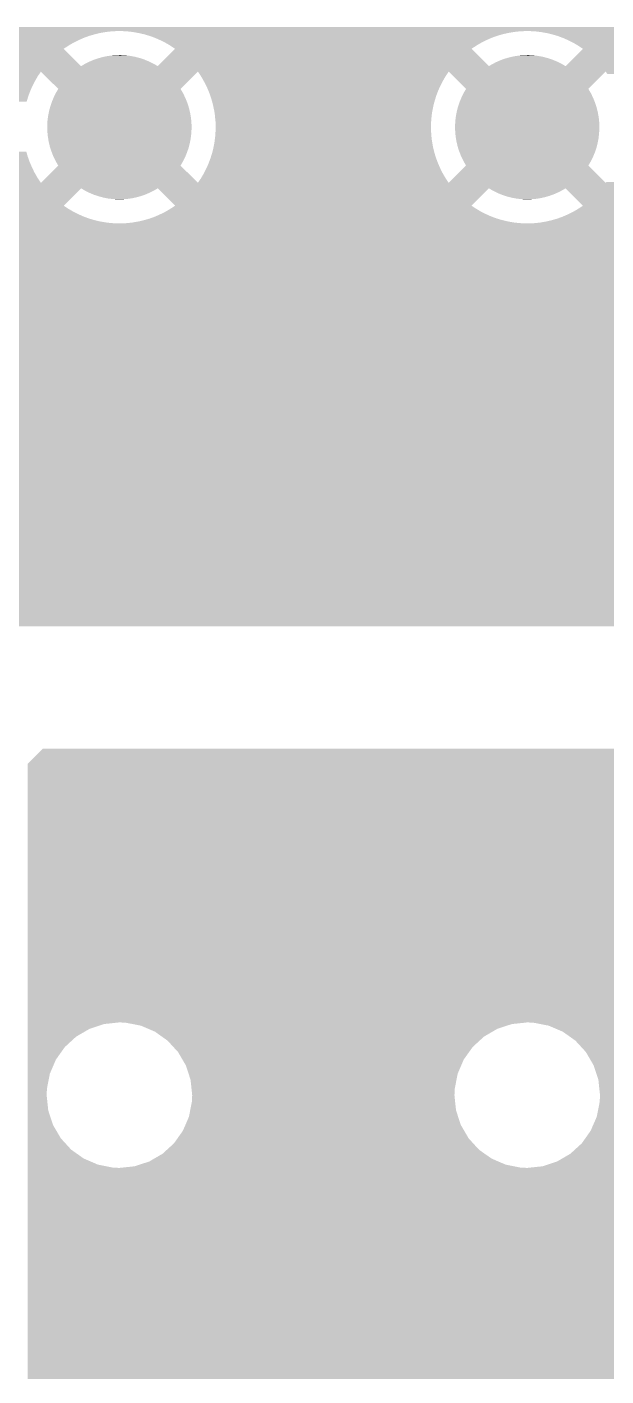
# Model space of a CAD drawing. Extents: x 295 to 953, y 10 to 290.
# Drawn here: x 661.24 to 669.53, y 239.74 to 259.08 of the extents above; entities that cross this region are included whole.
import ezdxf

# ---------------------------------------------------------------- set-up
doc = ezdxf.new("R2010")
doc.units = 0
doc.header["$LTSCALE"] = 5
doc.header["$MEASUREMENT"] = 0
doc.layers.add('PWR', color=7, linetype='CONTINUOUS')

msp = doc.modelspace()

# ---------------------------------------------------------------- linework, layer by layer
at = {"layer": 'PWR'}
for points in [[(650.183, 259.078), (650.184, 259.079), (680.779, 259.078), (680.779, 259.079)], [(650.231, 259.02), (650.183, 259.078), (680.736, 259.02), (680.779, 259.078)], [(650.234, 259.016), (650.231, 259.02), (662.448, 259.016), (662.528, 259.02)], [(650.242, 259.007), (650.234, 259.016), (662.368, 259.007), (662.448, 259.016)], [(650.253, 258.993), (650.242, 259.007), (662.289, 258.993), (662.368, 259.007)], [(650.255, 258.991), (650.253, 258.993), (662.278, 258.991), (662.289, 258.993)], [(650.264, 258.975), (650.255, 258.991), (662.211, 258.975), (662.278, 258.991)], [(650.277, 258.953), (650.264, 258.975), (662.134, 258.953), (662.211, 258.975)], [(650.293, 258.926), (650.277, 258.953), (662.058, 258.926), (662.134, 258.953)], [(662.609, 259.019), (662.528, 259.02), (668.361, 259.019), (668.37, 259.02)], [(662.667, 259.016), (662.609, 259.019), (668.29, 259.016), (668.361, 259.019)], [(662.689, 259.014), (662.667, 259.016), (668.277, 259.014), (668.29, 259.016)], [(662.749, 259.007), (662.689, 259.014), (668.21, 259.007), (668.277, 259.014)], [(662.768, 259.004), (662.749, 259.007), (668.197, 259.004), (668.21, 259.007)], [(662.829, 258.993), (662.768, 259.004), (668.131, 258.993), (668.197, 259.004)], [(662.847, 258.99), (662.829, 258.993), (668.117, 258.99), (668.131, 258.993)], [(662.908, 258.975), (662.847, 258.99), (668.053, 258.975), (668.117, 258.99)], [(662.925, 258.971), (662.908, 258.975), (668.039, 258.971), (668.053, 258.975)], [(662.985, 258.953), (662.925, 258.971), (667.976, 258.953), (668.039, 258.971)], [(663.002, 258.948), (662.985, 258.953), (667.962, 258.948), (667.976, 258.953)], [(663.061, 258.926), (663.002, 258.948), (667.9, 258.926), (667.962, 258.948)], [(668.451, 259.019), (668.37, 259.02), (680.736, 259.019), (680.736, 259.02)], [(668.531, 259.014), (668.451, 259.019), (680.732, 259.014), (680.736, 259.019)], [(668.61, 259.004), (668.531, 259.014), (680.725, 259.004), (680.732, 259.014)], [(668.689, 258.99), (668.61, 259.004), (680.714, 258.99), (680.725, 259.004)], [(668.767, 258.971), (668.689, 258.99), (680.7, 258.971), (680.714, 258.99)], [(668.844, 258.948), (668.767, 258.971), (680.683, 258.948), (680.7, 258.971)], [(668.919, 258.92), (668.844, 258.948), (680.662, 258.92), (680.683, 258.948)], [(650.312, 258.894), (650.293, 258.926), (661.985, 258.894), (662.058, 258.926)], [(650.332, 258.859), (650.312, 258.894), (661.913, 258.859), (661.985, 258.894)], [(650.356, 258.819), (650.332, 258.859), (661.843, 258.819), (661.913, 258.859)], [(650.366, 258.8), (650.356, 258.819), (661.814, 258.8), (661.843, 258.819)], [(650.375, 258.775), (650.366, 258.8), (661.776, 258.775), (661.814, 258.8)], [(650.378, 258.766), (650.375, 258.775), (661.762, 258.766), (661.776, 258.775)], [(650.405, 258.684), (650.378, 258.766), (661.844, 258.684), (661.762, 258.766)], [(663.077, 258.92), (663.061, 258.926), (667.886, 258.92), (667.9, 258.926)], [(663.135, 258.894), (663.077, 258.92), (667.827, 258.894), (667.886, 258.92)], [(663.11, 258.517), (663.358, 258.766), (667.853, 258.517), (667.604, 258.766)], [(663.151, 258.887), (663.135, 258.894), (667.813, 258.887), (667.827, 258.894)], [(663.207, 258.859), (663.151, 258.887), (667.755, 258.859), (667.813, 258.887)], [(663.222, 258.851), (663.207, 258.859), (667.741, 258.851), (667.755, 258.859)], [(663.277, 258.819), (663.222, 258.851), (667.685, 258.819), (667.741, 258.851)], [(663.292, 258.81), (663.277, 258.819), (667.672, 258.81), (667.685, 258.819)], [(663.344, 258.775), (663.292, 258.81), (667.618, 258.775), (667.672, 258.81)], [(663.358, 258.766), (663.344, 258.775), (667.604, 258.766), (667.618, 258.775)], [(668.962, 258.901), (668.919, 258.92), (680.648, 258.901), (680.662, 258.92)], [(668.993, 258.887), (668.962, 258.901), (680.642, 258.887), (680.648, 258.901)], [(669.064, 258.851), (668.993, 258.887), (680.626, 258.851), (680.642, 258.887)], [(669.134, 258.81), (669.064, 258.851), (680.607, 258.81), (680.626, 258.851)], [(669.2, 258.766), (669.134, 258.81), (680.587, 258.766), (680.607, 258.81)], [(669.134, 258.7), (669.2, 258.766), (680.557, 258.7), (680.587, 258.766)], [(655.35, 258.68), (655.258, 258.684), (661.848, 258.68), (661.844, 258.684)], [(655.566, 258.638), (655.35, 258.68), (661.89, 258.638), (661.848, 258.68)], [(655.768, 258.551), (655.566, 258.638), (661.977, 258.551), (661.89, 258.638)], [(655.815, 258.517), (655.768, 258.551), (662.011, 258.517), (661.977, 258.551)], [(662.051, 258.541), (662.072, 258.552), (663.069, 258.541), (663.05, 258.552)], [(662.072, 258.552), (662.112, 258.573), (663.05, 258.552), (663.007, 258.573)], [(662.112, 258.573), (662.134, 258.583), (663.007, 258.573), (662.987, 258.583)], [(662.134, 258.583), (662.176, 258.601), (662.987, 258.583), (662.943, 258.601)], [(662.176, 258.601), (662.199, 258.61), (662.943, 258.601), (662.923, 258.61)], [(662.199, 258.61), (662.241, 258.625), (662.923, 258.61), (662.878, 258.625)], [(662.241, 258.625), (662.265, 258.632), (662.878, 258.625), (662.857, 258.632)], [(662.265, 258.632), (662.308, 258.644), (662.857, 258.632), (662.811, 258.644)], [(662.308, 258.644), (662.333, 258.65), (662.811, 258.644), (662.79, 258.65)], [(662.333, 258.65), (662.376, 258.659), (662.79, 258.65), (662.742, 258.659)], [(662.376, 258.659), (662.402, 258.663), (662.742, 258.659), (662.722, 258.663)], [(662.402, 258.663), (662.445, 258.669), (662.722, 258.663), (662.672, 258.669)], [(662.445, 258.669), (662.474, 258.671), (662.672, 258.669), (662.653, 258.671)], [(662.474, 258.671), (662.514, 258.674), (662.653, 258.671), (662.597, 258.674)], [(662.514, 258.674), (662.584, 258.675), (662.597, 258.674), (662.584, 258.675)], [(667.893, 258.541), (667.914, 258.552), (668.911, 258.541), (668.892, 258.552)], [(667.914, 258.552), (667.954, 258.573), (668.892, 258.552), (668.849, 258.573)], [(667.954, 258.573), (667.976, 258.583), (668.849, 258.573), (668.829, 258.583)], [(667.976, 258.583), (668.018, 258.601), (668.829, 258.583), (668.785, 258.601)], [(668.018, 258.601), (668.041, 258.61), (668.785, 258.601), (668.765, 258.61)], [(668.041, 258.61), (668.083, 258.625), (668.765, 258.61), (668.72, 258.625)], [(668.083, 258.625), (668.107, 258.632), (668.72, 258.625), (668.699, 258.632)], [(668.107, 258.632), (668.15, 258.644), (668.699, 258.632), (668.653, 258.644)], [(668.15, 258.644), (668.175, 258.65), (668.653, 258.644), (668.632, 258.65)], [(668.175, 258.65), (668.218, 258.659), (668.632, 258.65), (668.584, 258.659)], [(668.218, 258.659), (668.244, 258.663), (668.584, 258.659), (668.564, 258.663)], [(668.244, 258.663), (668.287, 258.669), (668.564, 258.663), (668.514, 258.669)], [(668.287, 258.669), (668.316, 258.671), (668.514, 258.669), (668.495, 258.671)], [(668.316, 258.671), (668.356, 258.674), (668.495, 258.671), (668.439, 258.674)], [(668.356, 258.674), (668.426, 258.675), (668.439, 258.674), (668.426, 258.675)], [(668.971, 258.536), (668.984, 258.549), (673.299, 258.536), (673.363, 258.549)], [(668.984, 258.549), (668.992, 258.558), (673.363, 258.549), (673.428, 258.558)], [(668.992, 258.558), (668.996, 258.561), (673.428, 258.558), (673.494, 258.561)], [(668.996, 258.561), (669.134, 258.7), (680.527, 258.561), (680.557, 258.7)], [(655.845, 258.497), (655.815, 258.517), (673.174, 258.497), (673.233, 258.517)], [(655.882, 258.47), (655.845, 258.497), (673.114, 258.47), (673.174, 258.497)], [(655.925, 258.44), (655.882, 258.47), (673.056, 258.44), (673.114, 258.47)], [(655.925, 258.439), (655.925, 258.44), (673.056, 258.439), (673.056, 258.44)], [(655.948, 258.423), (655.925, 258.439), (661.425, 258.423), (661.436, 258.439)], [(655.994, 258.373), (655.948, 258.423), (661.391, 258.373), (661.425, 258.423)], [(656.058, 258.303), (655.994, 258.373), (661.351, 258.303), (661.391, 258.373)], [(661.684, 258.191), (661.436, 258.439), (663.436, 258.191), (663.685, 258.439)], [(662.011, 258.517), (662.051, 258.541), (663.11, 258.517), (663.069, 258.541)], [(663.712, 258.4), (663.685, 258.439), (667.251, 258.4), (667.278, 258.439)], [(663.728, 258.373), (663.712, 258.4), (667.233, 258.373), (667.251, 258.4)], [(663.754, 258.331), (663.728, 258.373), (667.209, 258.331), (667.233, 258.373)], [(667.526, 258.191), (667.278, 258.439), (669.278, 258.191), (669.527, 258.439)], [(667.853, 258.517), (667.893, 258.541), (668.952, 258.517), (668.911, 258.541)], [(668.952, 258.517), (668.953, 258.519), (673.233, 258.517), (673.236, 258.519)], [(668.953, 258.519), (668.971, 258.536), (673.236, 258.519), (673.299, 258.536)], [(669.55, 258.405), (669.527, 258.439), (673.001, 258.405), (673.056, 258.439)], [(656.097, 258.26), (656.058, 258.303), (661.329, 258.26), (661.351, 258.303)], [(656.114, 258.232), (656.097, 258.26), (661.314, 258.232), (661.329, 258.26)], [(656.157, 258.158), (656.114, 258.232), (661.282, 258.158), (661.314, 258.232)], [(661.649, 258.131), (661.673, 258.171), (663.471, 258.131), (663.448, 258.171)], [(661.673, 258.171), (661.684, 258.191), (663.448, 258.171), (663.436, 258.191)], [(663.769, 258.303), (663.754, 258.331), (667.193, 258.303), (667.209, 258.331)], [(663.792, 258.261), (663.769, 258.303), (667.171, 258.261), (667.193, 258.303)], [(663.806, 258.232), (663.792, 258.261), (667.156, 258.232), (667.171, 258.261)], [(663.826, 258.188), (663.806, 258.232), (667.137, 258.188), (667.156, 258.232)], [(663.838, 258.158), (663.826, 258.188), (667.124, 258.158), (667.137, 258.188)], [(667.491, 258.131), (667.515, 258.171), (669.313, 258.131), (669.29, 258.171)], [(667.515, 258.171), (667.526, 258.191), (669.29, 258.171), (669.278, 258.191)], [(656.201, 258.083), (656.157, 258.158), (661.254, 258.083), (661.282, 258.158)], [(656.208, 258.07), (656.201, 258.083), (661.25, 258.07), (661.254, 258.083)], [(656.229, 258.006), (656.208, 258.07), (661.231, 258.006), (661.25, 258.07)], [(661.57, 257.939), (661.585, 257.983), (663.55, 257.939), (663.536, 257.983)], [(661.585, 257.983), (661.592, 258.004), (663.536, 257.983), (663.528, 258.004)], [(661.592, 258.004), (661.61, 258.047), (663.528, 258.004), (663.511, 258.047)], [(661.61, 258.047), (661.619, 258.069), (663.511, 258.047), (663.501, 258.069)], [(661.619, 258.069), (661.639, 258.11), (663.501, 258.069), (663.482, 258.11)], [(661.639, 258.11), (661.649, 258.131), (663.482, 258.11), (663.471, 258.131)], [(663.856, 258.113), (663.838, 258.158), (667.107, 258.113), (667.124, 258.158)], [(663.866, 258.083), (663.856, 258.113), (667.096, 258.083), (667.107, 258.113)], [(663.881, 258.037), (663.866, 258.083), (667.082, 258.037), (667.096, 258.083)], [(663.889, 258.006), (663.881, 258.037), (667.073, 258.006), (667.082, 258.037)], [(663.902, 257.96), (663.889, 258.006), (667.061, 257.96), (667.073, 258.006)], [(667.412, 257.939), (667.427, 257.983), (669.392, 257.939), (669.378, 257.983)], [(667.427, 257.983), (667.434, 258.004), (669.378, 257.983), (669.37, 258.004)], [(667.434, 258.004), (667.452, 258.047), (669.37, 258.004), (669.353, 258.047)], [(667.452, 258.047), (667.461, 258.069), (669.353, 258.047), (669.343, 258.069)], [(667.461, 258.069), (667.481, 258.11), (669.343, 258.069), (669.324, 258.11)], [(667.481, 258.11), (667.491, 258.131), (669.324, 258.11), (669.313, 258.131)], [(661.53, 257.734), (661.536, 257.78), (663.59, 257.734), (663.585, 257.78)], [(661.536, 257.78), (661.539, 257.803), (663.585, 257.78), (663.581, 257.803)], [(661.539, 257.803), (661.548, 257.849), (663.581, 257.803), (663.573, 257.849)], [(661.548, 257.849), (661.552, 257.871), (663.573, 257.849), (663.568, 257.871)], [(661.552, 257.871), (661.564, 257.916), (663.568, 257.871), (663.557, 257.916)], [(661.564, 257.916), (661.57, 257.939), (663.557, 257.916), (663.55, 257.939)], [(663.908, 257.928), (663.902, 257.96), (667.054, 257.928), (667.061, 257.96)], [(663.918, 257.881), (663.908, 257.928), (667.045, 257.881), (667.054, 257.928)], [(663.923, 257.85), (663.918, 257.881), (667.039, 257.85), (667.045, 257.881)], [(663.93, 257.802), (663.923, 257.85), (667.033, 257.802), (667.039, 257.85)], [(663.932, 257.77), (663.93, 257.802), (667.03, 257.77), (667.033, 257.802)], [(667.372, 257.734), (667.378, 257.78), (669.432, 257.734), (669.427, 257.78)], [(667.378, 257.78), (667.381, 257.803), (669.427, 257.78), (669.423, 257.803)], [(667.381, 257.803), (667.39, 257.849), (669.423, 257.803), (669.415, 257.849)], [(667.39, 257.849), (667.394, 257.871), (669.415, 257.849), (669.41, 257.871)], [(667.394, 257.871), (667.406, 257.916), (669.41, 257.871), (669.399, 257.916)], [(667.406, 257.916), (667.412, 257.939), (669.399, 257.916), (669.392, 257.939)], [(661.526, 257.642), (661.527, 257.665), (663.594, 257.642), (663.594, 257.665)], [(661.526, 257.641), (661.526, 257.642), (663.594, 257.641), (663.594, 257.642)], [(661.527, 257.618), (661.526, 257.641), (663.594, 257.618), (663.594, 257.641)], [(661.527, 257.665), (661.529, 257.711), (663.594, 257.665), (663.592, 257.711)], [(661.529, 257.572), (661.527, 257.618), (663.591, 257.572), (663.594, 257.618)], [(661.529, 257.711), (661.53, 257.734), (663.592, 257.711), (663.59, 257.734)], [(663.937, 257.722), (663.932, 257.77), (667.026, 257.722), (667.03, 257.77)], [(663.934, 257.529), (663.938, 257.593), (667.028, 257.529), (667.025, 257.593)], [(663.938, 257.69), (663.937, 257.722), (667.024, 257.69), (667.026, 257.722)], [(663.939, 257.641), (663.938, 257.69), (667.024, 257.641), (667.024, 257.69)], [(663.938, 257.609), (663.939, 257.641), (667.024, 257.609), (667.024, 257.641)], [(663.938, 257.593), (663.938, 257.609), (667.025, 257.593), (667.024, 257.609)], [(667.368, 257.642), (667.369, 257.665), (669.436, 257.642), (669.436, 257.665)], [(667.368, 257.641), (667.368, 257.642), (669.436, 257.641), (669.436, 257.642)], [(667.369, 257.618), (667.368, 257.641), (669.436, 257.618), (669.436, 257.641)], [(667.369, 257.665), (667.371, 257.711), (669.436, 257.665), (669.434, 257.711)], [(667.371, 257.572), (667.369, 257.618), (669.433, 257.572), (669.436, 257.618)], [(667.371, 257.711), (667.372, 257.734), (669.434, 257.711), (669.432, 257.734)], [(661.531, 257.549), (661.529, 257.572), (663.59, 257.549), (663.591, 257.572)], [(661.536, 257.503), (661.531, 257.549), (663.584, 257.503), (663.59, 257.549)], [(661.54, 257.48), (661.536, 257.503), (663.582, 257.48), (663.584, 257.503)], [(661.547, 257.434), (661.54, 257.48), (663.573, 257.434), (663.582, 257.48)], [(661.553, 257.412), (661.547, 257.434), (663.568, 257.412), (663.573, 257.434)], [(661.563, 257.367), (661.553, 257.412), (663.557, 257.367), (663.568, 257.412)], [(663.912, 257.37), (663.923, 257.433), (667.051, 257.37), (667.04, 257.433)], [(663.923, 257.433), (663.925, 257.45), (667.04, 257.433), (667.037, 257.45)], [(663.925, 257.45), (663.933, 257.513), (667.037, 257.45), (667.03, 257.513)], [(663.933, 257.513), (663.934, 257.529), (667.03, 257.513), (667.028, 257.529)], [(667.373, 257.549), (667.371, 257.572), (669.432, 257.549), (669.433, 257.572)], [(667.378, 257.503), (667.373, 257.549), (669.426, 257.503), (669.432, 257.549)], [(667.382, 257.48), (667.378, 257.503), (669.424, 257.48), (669.426, 257.503)], [(667.389, 257.434), (667.382, 257.48), (669.415, 257.434), (669.424, 257.48)], [(667.395, 257.412), (667.389, 257.434), (669.41, 257.412), (669.415, 257.434)], [(667.405, 257.367), (667.395, 257.412), (669.399, 257.367), (669.41, 257.412)], [(656.171, 257.14), (656.203, 257.215), (661.276, 257.14), (661.249, 257.215)], [(656.203, 257.215), (656.236, 257.292), (661.249, 257.215), (661.227, 257.292)], [(661.57, 257.344), (661.563, 257.367), (663.551, 257.344), (663.557, 257.367)], [(661.584, 257.3), (661.57, 257.344), (663.536, 257.3), (663.551, 257.344)], [(661.593, 257.279), (661.584, 257.3), (663.529, 257.279), (663.536, 257.3)], [(661.609, 257.236), (661.593, 257.279), (663.511, 257.236), (663.529, 257.279)], [(661.619, 257.214), (661.609, 257.236), (663.502, 257.214), (663.511, 257.236)], [(661.639, 257.173), (661.619, 257.214), (663.481, 257.173), (663.502, 257.214)], [(663.844, 257.14), (663.866, 257.2), (667.118, 257.14), (667.097, 257.2)], [(663.866, 257.2), (663.871, 257.215), (667.097, 257.2), (667.091, 257.215)], [(663.871, 257.215), (663.89, 257.277), (667.091, 257.215), (667.073, 257.277)], [(663.89, 257.277), (663.894, 257.292), (667.073, 257.277), (667.069, 257.292)], [(663.894, 257.292), (663.909, 257.355), (667.069, 257.292), (667.054, 257.355)], [(663.909, 257.355), (663.912, 257.37), (667.054, 257.355), (667.051, 257.37)], [(667.412, 257.344), (667.405, 257.367), (669.393, 257.344), (669.399, 257.367)], [(667.426, 257.3), (667.412, 257.344), (669.378, 257.3), (669.393, 257.344)], [(667.435, 257.279), (667.426, 257.3), (669.371, 257.279), (669.378, 257.3)], [(667.451, 257.236), (667.435, 257.279), (669.353, 257.236), (669.371, 257.279)], [(667.461, 257.214), (667.451, 257.236), (669.344, 257.214), (669.353, 257.236)], [(667.481, 257.173), (667.461, 257.214), (669.323, 257.173), (669.344, 257.214)], [(656.07, 256.994), (656.121, 257.066), (661.343, 256.994), (661.308, 257.066)], [(656.121, 257.066), (656.167, 257.131), (661.308, 257.066), (661.28, 257.131)], [(656.167, 257.131), (656.171, 257.14), (661.28, 257.131), (661.276, 257.14)], [(661.436, 256.844), (661.684, 257.092), (663.685, 256.844), (663.436, 257.092)], [(661.65, 257.152), (661.639, 257.173), (663.471, 257.152), (663.481, 257.173)], [(661.672, 257.112), (661.65, 257.152), (663.448, 257.112), (663.471, 257.152)], [(661.684, 257.092), (661.672, 257.112), (663.436, 257.092), (663.448, 257.112)], [(663.777, 256.994), (663.806, 257.051), (667.185, 256.994), (667.157, 257.051)], [(663.806, 257.051), (663.813, 257.066), (667.157, 257.051), (667.15, 257.066)], [(663.813, 257.066), (663.838, 257.125), (667.15, 257.066), (667.125, 257.125)], [(663.838, 257.125), (663.844, 257.14), (667.125, 257.125), (667.118, 257.14)], [(667.278, 256.844), (667.526, 257.092), (669.527, 256.844), (669.278, 257.092)], [(667.492, 257.152), (667.481, 257.173), (669.313, 257.152), (669.323, 257.173)], [(667.514, 257.112), (667.492, 257.152), (669.29, 257.112), (669.313, 257.152)], [(667.526, 257.092), (667.514, 257.112), (669.278, 257.092), (669.29, 257.112)], [(655.877, 256.802), (655.901, 256.824), (673.138, 256.802), (673.092, 256.824)], [(655.901, 256.824), (655.922, 256.844), (673.092, 256.824), (673.057, 256.844)], [(655.922, 256.844), (655.936, 256.857), (661.436, 256.844), (661.427, 256.857)], [(655.936, 256.857), (656.01, 256.924), (661.427, 256.857), (661.383, 256.924)], [(656.01, 256.924), (656.039, 256.951), (661.383, 256.924), (661.368, 256.951)], [(656.039, 256.951), (656.07, 256.994), (661.368, 256.951), (661.343, 256.994)], [(663.685, 256.844), (663.693, 256.857), (667.278, 256.844), (667.269, 256.857)], [(663.693, 256.857), (663.729, 256.91), (667.269, 256.857), (667.234, 256.91)], [(663.729, 256.91), (663.737, 256.924), (667.234, 256.91), (667.225, 256.924)], [(663.737, 256.924), (663.77, 256.98), (667.225, 256.924), (667.193, 256.98)], [(663.77, 256.98), (663.777, 256.994), (667.193, 256.98), (667.185, 256.994)], [(669.527, 256.844), (669.535, 256.856), (673.057, 256.844), (673.034, 256.856)], [(655.258, 256.599), (655.477, 256.622), (661.844, 256.599), (661.867, 256.622)], [(655.477, 256.622), (655.686, 256.691), (661.867, 256.622), (661.936, 256.691)], [(655.686, 256.691), (655.814, 256.766), (661.936, 256.691), (662.011, 256.766)], [(655.814, 256.766), (655.826, 256.772), (673.234, 256.766), (673.212, 256.772)], [(655.826, 256.772), (655.866, 256.796), (673.212, 256.772), (673.151, 256.796)], [(655.866, 256.796), (655.877, 256.802), (673.151, 256.796), (673.138, 256.802)], [(662.052, 256.742), (662.011, 256.766), (663.07, 256.742), (663.11, 256.766)], [(662.071, 256.731), (662.052, 256.742), (663.049, 256.731), (663.07, 256.742)], [(662.113, 256.71), (662.071, 256.731), (663.008, 256.71), (663.049, 256.731)], [(662.133, 256.7), (662.113, 256.71), (662.986, 256.7), (663.008, 256.71)], [(662.177, 256.682), (662.133, 256.7), (662.945, 256.682), (662.986, 256.7)], [(662.197, 256.673), (662.177, 256.682), (662.922, 256.673), (662.945, 256.682)], [(662.243, 256.658), (662.197, 256.673), (662.879, 256.658), (662.922, 256.673)], [(662.263, 256.651), (662.243, 256.658), (662.856, 256.651), (662.879, 256.658)], [(662.31, 256.639), (662.263, 256.651), (662.813, 256.639), (662.856, 256.651)], [(662.33, 256.633), (662.31, 256.639), (662.788, 256.633), (662.813, 256.639)], [(662.379, 256.624), (662.33, 256.633), (662.745, 256.624), (662.788, 256.633)], [(662.399, 256.62), (662.379, 256.624), (662.718, 256.62), (662.745, 256.624)], [(662.449, 256.614), (662.399, 256.62), (662.676, 256.614), (662.718, 256.62)], [(662.468, 256.612), (662.449, 256.614), (662.646, 256.612), (662.676, 256.614)], [(663.358, 256.517), (663.11, 256.766), (667.604, 256.517), (667.853, 256.766)], [(667.894, 256.742), (667.853, 256.766), (668.912, 256.742), (668.952, 256.766)], [(667.913, 256.731), (667.894, 256.742), (668.891, 256.731), (668.912, 256.742)], [(667.955, 256.71), (667.913, 256.731), (668.85, 256.71), (668.891, 256.731)], [(667.975, 256.7), (667.955, 256.71), (668.828, 256.7), (668.85, 256.71)], [(668.019, 256.682), (667.975, 256.7), (668.787, 256.682), (668.828, 256.7)], [(668.039, 256.673), (668.019, 256.682), (668.764, 256.673), (668.787, 256.682)], [(668.085, 256.658), (668.039, 256.673), (668.721, 256.658), (668.764, 256.673)], [(668.105, 256.651), (668.085, 256.658), (668.698, 256.651), (668.721, 256.658)], [(668.152, 256.639), (668.105, 256.651), (668.655, 256.639), (668.698, 256.651)], [(668.172, 256.633), (668.152, 256.639), (668.63, 256.633), (668.655, 256.639)], [(668.221, 256.624), (668.172, 256.633), (668.587, 256.624), (668.63, 256.633)], [(668.241, 256.62), (668.221, 256.624), (668.56, 256.62), (668.587, 256.624)], [(668.291, 256.614), (668.241, 256.62), (668.518, 256.614), (668.56, 256.62)], [(668.31, 256.612), (668.291, 256.614), (668.488, 256.612), (668.518, 256.614)], [(668.964, 256.753), (668.952, 256.766), (673.275, 256.753), (673.234, 256.766)], [(668.979, 256.738), (668.964, 256.753), (673.339, 256.738), (673.275, 256.753)], [(668.989, 256.728), (668.979, 256.738), (673.403, 256.728), (673.339, 256.738)], [(668.995, 256.723), (668.989, 256.728), (673.469, 256.723), (673.403, 256.728)], [(668.996, 256.722), (668.995, 256.723), (673.534, 256.722), (673.469, 256.723)], [(669.2, 256.517), (668.996, 256.722), (844.393, 256.517), (844.393, 256.722)], [(639.782, 256.396), (639.84, 256.424), (661.97, 256.396), (661.913, 256.424)], [(639.84, 256.424), (639.853, 256.432), (661.913, 256.424), (661.898, 256.432)], [(639.853, 256.432), (639.91, 256.464), (661.898, 256.432), (661.844, 256.464)], [(639.99, 256.517), (639.909, 256.599), (661.762, 256.517), (661.844, 256.599)], [(639.91, 256.464), (639.923, 256.473), (661.844, 256.464), (661.829, 256.473)], [(639.923, 256.473), (639.977, 256.508), (661.829, 256.473), (661.776, 256.508)], [(639.977, 256.508), (639.99, 256.517), (661.776, 256.508), (661.762, 256.517)], [(662.523, 256.609), (662.468, 256.612), (662.607, 256.609), (662.646, 256.612)], [(662.537, 256.608), (662.523, 256.609), (662.537, 256.608), (662.607, 256.609)], [(663.15, 256.396), (663.208, 256.424), (667.812, 256.396), (667.755, 256.424)], [(663.208, 256.424), (663.221, 256.432), (667.755, 256.424), (667.74, 256.432)], [(663.221, 256.432), (663.278, 256.464), (667.74, 256.432), (667.686, 256.464)], [(663.278, 256.464), (663.291, 256.473), (667.686, 256.464), (667.671, 256.473)], [(663.291, 256.473), (663.345, 256.508), (667.671, 256.473), (667.618, 256.508)], [(663.345, 256.508), (663.358, 256.517), (667.618, 256.508), (667.604, 256.517)], [(668.365, 256.609), (668.31, 256.612), (668.449, 256.609), (668.488, 256.612)], [(668.379, 256.608), (668.365, 256.609), (668.379, 256.608), (668.449, 256.609)], [(668.978, 256.389), (669.05, 256.424), (844.393, 256.389), (844.393, 256.424)], [(669.05, 256.424), (669.12, 256.464), (844.393, 256.424), (844.393, 256.464)], [(669.12, 256.464), (669.187, 256.508), (844.393, 256.464), (844.393, 256.508)], [(669.187, 256.508), (669.2, 256.517), (844.393, 256.508), (844.393, 256.517)], [(602.434, 255.471), (601.64, 256.263), (844.393, 255.471), (844.393, 256.263)], [(639.224, 256.263), (639.233, 256.264), (662.592, 256.263), (662.512, 256.264)], [(639.233, 256.264), (639.304, 256.267), (662.512, 256.264), (662.454, 256.267)], [(639.304, 256.267), (639.317, 256.269), (662.454, 256.267), (662.432, 256.269)], [(639.317, 256.269), (639.384, 256.276), (662.432, 256.269), (662.371, 256.276)], [(639.384, 256.276), (639.398, 256.279), (662.371, 256.276), (662.352, 256.279)], [(639.398, 256.279), (639.463, 256.29), (662.352, 256.279), (662.291, 256.29)], [(639.463, 256.29), (639.478, 256.293), (662.291, 256.29), (662.273, 256.293)], [(639.478, 256.293), (639.542, 256.308), (662.273, 256.293), (662.213, 256.308)], [(639.542, 256.308), (639.556, 256.312), (662.213, 256.308), (662.195, 256.312)], [(639.556, 256.312), (639.619, 256.33), (662.195, 256.312), (662.135, 256.33)], [(639.619, 256.33), (639.633, 256.335), (662.135, 256.33), (662.119, 256.335)], [(639.633, 256.335), (639.694, 256.357), (662.119, 256.335), (662.06, 256.357)], [(639.694, 256.357), (639.708, 256.363), (662.06, 256.357), (662.043, 256.363)], [(639.708, 256.363), (639.768, 256.389), (662.043, 256.363), (661.986, 256.389)], [(639.768, 256.389), (639.782, 256.396), (661.986, 256.389), (661.97, 256.396)], [(662.592, 256.263), (662.601, 256.264), (668.434, 256.263), (668.354, 256.264)], [(662.601, 256.264), (662.672, 256.267), (668.354, 256.264), (668.296, 256.267)], [(662.672, 256.267), (662.685, 256.269), (668.296, 256.267), (668.274, 256.269)], [(662.685, 256.269), (662.752, 256.276), (668.274, 256.269), (668.213, 256.276)], [(662.752, 256.276), (662.766, 256.279), (668.213, 256.276), (668.194, 256.279)], [(662.766, 256.279), (662.831, 256.29), (668.194, 256.279), (668.133, 256.29)], [(662.831, 256.29), (662.846, 256.293), (668.133, 256.29), (668.115, 256.293)], [(662.846, 256.293), (662.91, 256.308), (668.115, 256.293), (668.055, 256.308)], [(662.91, 256.308), (662.924, 256.312), (668.055, 256.308), (668.037, 256.312)], [(662.924, 256.312), (662.987, 256.33), (668.037, 256.312), (667.977, 256.33)], [(662.987, 256.33), (663.001, 256.335), (667.977, 256.33), (667.961, 256.335)], [(663.001, 256.335), (663.062, 256.357), (667.961, 256.335), (667.902, 256.357)], [(663.062, 256.357), (663.076, 256.363), (667.902, 256.357), (667.885, 256.363)], [(663.076, 256.363), (663.136, 256.389), (667.885, 256.363), (667.828, 256.389)], [(663.136, 256.389), (663.15, 256.396), (667.828, 256.389), (667.812, 256.396)], [(668.434, 256.263), (668.514, 256.267), (844.393, 256.263), (844.393, 256.267)], [(668.514, 256.267), (668.594, 256.276), (844.393, 256.267), (844.393, 256.276)], [(668.594, 256.276), (668.673, 256.29), (844.393, 256.276), (844.393, 256.29)], [(668.673, 256.29), (668.752, 256.308), (844.393, 256.29), (844.393, 256.308)], [(668.752, 256.308), (668.829, 256.33), (844.393, 256.308), (844.393, 256.33)], [(668.829, 256.33), (668.904, 256.357), (844.393, 256.33), (844.393, 256.357)], [(668.904, 256.357), (668.978, 256.389), (844.393, 256.357), (844.393, 256.389)], [(607.883, 255.467), (607.792, 255.471), (844.393, 255.467), (844.393, 255.471)], [(608.1, 255.425), (607.883, 255.467), (844.393, 255.425), (844.393, 255.467)], [(608.302, 255.338), (608.1, 255.425), (844.393, 255.338), (844.393, 255.425)], [(608.482, 255.21), (608.302, 255.338), (844.393, 255.21), (844.393, 255.338)], [(608.631, 255.047), (608.482, 255.21), (844.393, 255.047), (844.393, 255.21)], [(608.742, 254.857), (608.631, 255.047), (844.393, 254.857), (844.393, 255.047)], [(608.811, 254.648), (608.742, 254.857), (844.393, 254.648), (844.393, 254.857)], [(608.834, 254.428), (608.811, 254.648), (844.393, 254.428), (844.393, 254.648)], [(608.819, 254.279), (608.824, 254.303), (685.709, 254.279), (685.928, 254.303)], [(608.824, 254.303), (608.83, 254.337), (844.393, 254.303), (844.393, 254.337)], [(608.83, 254.337), (608.834, 254.428), (844.393, 254.337), (844.393, 254.428)], [(608.779, 254.099), (608.788, 254.12), (685.309, 254.099), (685.345, 254.12)], [(608.788, 254.12), (608.806, 254.211), (685.345, 254.12), (685.5, 254.211)], [(608.806, 254.211), (608.819, 254.279), (685.5, 254.211), (685.709, 254.279)], [(608.596, 253.771), (608.701, 253.918), (685.019, 253.771), (685.124, 253.918)], [(608.701, 253.918), (608.715, 253.95), (685.124, 253.918), (685.147, 253.95)], [(608.715, 253.95), (608.779, 254.099), (685.147, 253.95), (685.309, 254.099)], [(608.41, 253.589), (608.573, 253.738), (684.941, 253.589), (685.005, 253.738)], [(608.573, 253.738), (608.596, 253.771), (685.005, 253.738), (685.019, 253.771)], [(608.22, 253.478), (608.375, 253.568), (684.914, 253.478), (684.932, 253.568)], [(608.375, 253.568), (608.41, 253.589), (684.932, 253.568), (684.941, 253.589)], [(604.556, 253.352), (604.522, 253.386), (684.89, 253.352), (684.896, 253.386)], [(604.648, 253.26), (604.556, 253.352), (684.886, 253.26), (684.89, 253.352)], [(607.792, 253.386), (608.011, 253.409), (684.896, 253.386), (684.901, 253.409)], [(608.011, 253.409), (608.22, 253.478), (684.901, 253.409), (684.914, 253.478)], [(604.868, 253.041), (604.648, 253.26), (684.909, 253.041), (684.886, 253.26)], [(605.077, 252.831), (604.868, 253.041), (684.978, 252.831), (684.909, 253.041)], [(605.268, 252.641), (605.077, 252.831), (685.089, 252.641), (684.978, 252.831)], [(605.431, 252.478), (605.268, 252.641), (685.238, 252.478), (685.089, 252.641)], [(605.49, 252.42), (605.431, 252.478), (685.321, 252.42), (685.238, 252.478)], [(605.491, 252.418), (605.49, 252.42), (685.323, 252.418), (685.321, 252.42)], [(605.558, 252.351), (605.491, 252.418), (685.418, 252.351), (685.323, 252.418)], [(605.645, 252.264), (605.558, 252.351), (685.62, 252.264), (685.418, 252.351)], [(605.687, 252.221), (605.645, 252.264), (685.836, 252.221), (685.62, 252.264)], [(605.691, 252.217), (605.687, 252.221), (685.928, 252.217), (685.836, 252.221)], [(605.801, 252.108), (605.691, 252.217), (779.134, 252.108), (779.181, 252.217)], [(606.016, 251.891), (605.801, 252.108), (779.092, 251.891), (779.134, 252.108)], [(606.108, 251.8), (606.016, 251.891), (779.088, 251.8), (779.092, 251.891)], [(606.326, 251.58), (606.108, 251.8), (779.111, 251.58), (779.088, 251.8)], [(606.535, 251.371), (606.326, 251.58), (779.18, 251.371), (779.111, 251.58)], [(606.725, 251.181), (606.535, 251.371), (779.291, 251.181), (779.18, 251.371)], [(606.887, 251.018), (606.725, 251.181), (779.44, 251.018), (779.291, 251.181)], [(607.014, 250.89), (606.887, 251.018), (779.62, 250.89), (779.44, 251.018)], [(607.101, 250.803), (607.014, 250.89), (779.822, 250.803), (779.62, 250.89)], [(607.126, 250.778), (607.101, 250.803), (779.949, 250.778), (779.822, 250.803)], [(607.168, 250.761), (607.126, 250.778), (780.039, 250.761), (779.95, 250.778)], [(607.126, 250.778), (607.126, 250.778), (779.95, 250.778), (779.949, 250.778)], [(607.178, 250.757), (607.168, 250.761), (780.131, 250.757), (780.039, 250.761)], [(607.835, 250.486), (607.178, 250.757), (807.522, 250.486), (807.457, 250.757)], [(607.837, 250.485), (607.835, 250.486), (807.521, 250.485), (807.522, 250.486)], [(661.246, 248.516), (661.462, 248.732), (744.247, 248.516), (744.422, 248.732)], [(661.246, 248.515), (661.246, 248.516), (744.247, 248.515), (744.247, 248.516)], [(661.246, 248.5), (661.246, 248.515), (744.234, 248.5), (744.247, 248.515)], [(661.246, 248.241), (661.246, 248.5), (744.085, 248.241), (744.234, 248.5)], [(661.246, 247.962), (661.246, 248.241), (743.978, 247.962), (744.085, 248.241)], [(661.246, 247.67), (661.246, 247.962), (743.915, 247.67), (743.978, 247.962)], [(661.246, 247.418), (661.246, 247.67), (743.898, 247.418), (743.915, 247.67)], [(661.246, 247.12), (661.246, 247.418), (743.922, 247.12), (743.898, 247.418)], [(661.246, 246.83), (661.246, 247.12), (743.991, 246.83), (743.922, 247.12)], [(661.246, 246.554), (661.246, 246.83), (744.105, 246.554), (743.991, 246.83)], [(661.246, 246.407), (661.246, 246.554), (744.194, 246.407), (744.105, 246.554)], [(661.246, 246.384), (661.246, 246.407), (709.291, 246.384), (709.588, 246.407)], [(661.246, 246.315), (661.246, 246.384), (709, 246.315), (709.291, 246.384)], [(661.246, 246.201), (661.246, 246.315), (708.724, 246.201), (709, 246.315)], [(661.246, 246.045), (661.246, 246.201), (708.469, 246.045), (708.724, 246.201)], [(661.246, 245.852), (661.246, 246.045), (708.242, 245.852), (708.469, 246.045)], [(661.246, 245.626), (661.246, 245.852), (708.047, 245.626), (708.242, 245.852)], [(661.246, 245.372), (661.246, 245.626), (707.89, 245.372), (708.047, 245.626)], [(661.246, 245.096), (661.246, 245.372), (707.775, 245.096), (707.89, 245.372)], [(661.246, 244.81), (661.246, 245.096), (707.704, 244.81), (707.775, 245.096)], [(661.246, 244.786), (661.246, 244.81), (662.341, 244.786), (662.56, 244.81)], [(661.246, 244.717), (661.246, 244.786), (662.132, 244.717), (662.341, 244.786)], [(661.246, 244.606), (661.246, 244.717), (661.941, 244.606), (662.132, 244.717)], [(662.652, 244.805), (662.56, 244.81), (668.364, 244.805), (668.402, 244.81)], [(662.75, 244.786), (662.652, 244.805), (668.183, 244.786), (668.364, 244.805)], [(662.868, 244.763), (662.75, 244.786), (668.112, 244.763), (668.183, 244.786)], [(662.975, 244.717), (662.868, 244.763), (667.974, 244.717), (668.112, 244.763)], [(663.071, 244.676), (662.975, 244.717), (667.903, 244.676), (667.974, 244.717)], [(663.169, 244.606), (663.071, 244.676), (667.783, 244.606), (667.903, 244.676)], [(668.472, 244.806), (668.402, 244.81), (707.703, 244.806), (707.704, 244.81)], [(668.494, 244.805), (668.472, 244.806), (707.703, 244.805), (707.703, 244.806)], [(668.71, 244.763), (668.494, 244.805), (707.7, 244.763), (707.703, 244.805)], [(668.913, 244.676), (668.71, 244.763), (707.693, 244.676), (707.7, 244.763)], [(669.093, 244.548), (668.913, 244.676), (707.682, 244.548), (707.693, 244.676)], [(661.246, 244.457), (661.246, 244.606), (661.779, 244.457), (661.941, 244.606)], [(661.246, 244.277), (661.246, 244.457), (661.651, 244.277), (661.779, 244.457)], [(663.251, 244.548), (663.169, 244.606), (667.72, 244.548), (667.783, 244.606)], [(663.334, 244.457), (663.251, 244.548), (667.621, 244.457), (667.72, 244.548)], [(663.4, 244.386), (663.334, 244.457), (667.57, 244.386), (667.621, 244.457)], [(669.14, 244.497), (669.093, 244.548), (707.678, 244.497), (707.682, 244.548)], [(669.242, 244.386), (669.14, 244.497), (707.687, 244.386), (707.678, 244.497)], [(661.246, 244.075), (661.246, 244.277), (661.564, 244.075), (661.651, 244.277)], [(663.463, 244.277), (663.4, 244.386), (667.493, 244.277), (667.57, 244.386)], [(663.511, 244.195), (663.463, 244.277), (667.458, 244.195), (667.493, 244.277)], [(669.351, 244.199), (669.242, 244.386), (707.701, 244.199), (707.687, 244.386)], [(661.246, 243.859), (661.246, 244.075), (661.522, 243.859), (661.564, 244.075)], [(663.551, 244.075), (663.511, 244.195), (667.406, 244.075), (667.458, 244.195)], [(663.58, 243.986), (663.551, 244.075), (667.389, 243.986), (667.406, 244.075)], [(669.353, 244.195), (669.351, 244.199), (707.702, 244.195), (707.701, 244.199)], [(669.422, 243.986), (669.353, 244.195), (707.752, 243.986), (707.702, 244.195)], [(661.246, 243.767), (661.246, 243.859), (661.518, 243.767), (661.522, 243.859)], [(663.593, 243.859), (663.58, 243.986), (667.364, 243.859), (667.389, 243.986)], [(663.603, 243.767), (663.593, 243.859), (667.36, 243.767), (667.364, 243.859)], [(669.43, 243.909), (669.422, 243.986), (707.771, 243.909), (707.752, 243.986)], [(669.445, 243.767), (669.43, 243.909), (707.829, 243.767), (707.771, 243.909)], [(661.246, 243.548), (661.246, 243.767), (661.541, 243.548), (661.518, 243.767)], [(663.574, 243.548), (663.599, 243.675), (667.383, 243.548), (667.369, 243.675)], [(663.599, 243.675), (663.603, 243.767), (667.369, 243.675), (667.36, 243.767)], [(669.433, 243.633), (669.441, 243.675), (707.885, 243.633), (707.867, 243.675)], [(669.441, 243.675), (669.445, 243.767), (707.867, 243.675), (707.829, 243.767)], [(661.246, 243.338), (661.246, 243.548), (661.61, 243.338), (661.541, 243.548)], [(663.557, 243.459), (663.574, 243.548), (667.412, 243.459), (667.383, 243.548)], [(669.399, 243.459), (669.433, 243.633), (707.991, 243.459), (707.885, 243.633)], [(661.246, 243.148), (661.246, 243.338), (661.721, 243.148), (661.61, 243.338)], [(663.469, 243.256), (663.505, 243.338), (667.5, 243.256), (667.452, 243.338)], [(663.505, 243.338), (663.557, 243.459), (667.452, 243.338), (667.412, 243.459)], [(669.312, 243.257), (669.341, 243.326), (685.5, 243.257), (685.709, 243.326)], [(669.341, 243.326), (669.351, 243.349), (685.709, 243.326), (685.928, 243.349)], [(669.351, 243.349), (669.364, 243.378), (708.065, 243.349), (708.04, 243.378)], [(669.364, 243.378), (669.399, 243.459), (708.04, 243.378), (707.991, 243.459)], [(661.246, 242.985), (661.246, 243.148), (661.87, 242.985), (661.721, 243.148)], [(663.342, 243.076), (663.393, 243.148), (667.628, 243.076), (667.563, 243.148)], [(663.393, 243.148), (663.469, 243.256), (667.563, 243.148), (667.5, 243.256)], [(669.184, 243.076), (669.233, 243.146), (685.234, 243.076), (685.309, 243.146)], [(669.233, 243.146), (669.311, 243.256), (685.309, 243.146), (685.498, 243.256)], [(669.311, 243.256), (669.312, 243.257), (685.498, 243.256), (685.5, 243.257)], [(661.246, 242.858), (661.246, 242.985), (662.05, 242.858), (661.87, 242.985)], [(663.06, 242.858), (663.179, 242.927), (667.892, 242.858), (667.793, 242.927)], [(663.179, 242.927), (663.242, 242.985), (667.793, 242.927), (667.712, 242.985)], [(663.242, 242.985), (663.342, 243.076), (667.712, 242.985), (667.628, 243.076)], [(668.832, 242.817), (669.021, 242.927), (685.019, 242.817), (685.098, 242.927)], [(669.021, 242.927), (669.097, 242.997), (685.098, 242.927), (685.147, 242.997)], [(669.097, 242.997), (669.184, 243.076), (685.147, 242.997), (685.234, 243.076)], [(661.246, 242.771), (661.246, 242.858), (662.252, 242.771), (662.05, 242.858)], [(661.246, 242.728), (661.246, 242.771), (662.468, 242.728), (662.252, 242.771)], [(661.246, 242.724), (661.246, 242.728), (662.56, 242.724), (662.468, 242.728)], [(661.246, 242.614), (661.246, 242.724), (684.932, 242.614), (684.979, 242.724)], [(662.56, 242.724), (662.598, 242.728), (668.402, 242.724), (668.31, 242.728)], [(662.598, 242.728), (662.78, 242.747), (668.31, 242.728), (668.213, 242.747)], [(662.78, 242.747), (662.85, 242.771), (668.213, 242.747), (668.094, 242.771)], [(662.85, 242.771), (662.989, 242.816), (668.094, 242.771), (667.988, 242.816)], [(662.989, 242.816), (663.06, 242.858), (667.988, 242.816), (667.892, 242.858)], [(668.402, 242.724), (668.622, 242.747), (684.979, 242.724), (684.989, 242.747)], [(668.622, 242.747), (668.831, 242.816), (684.989, 242.747), (685.019, 242.816)], [(668.831, 242.816), (668.832, 242.817), (685.019, 242.816), (685.019, 242.817)], [(661.246, 242.398), (661.246, 242.614), (684.89, 242.398), (684.932, 242.614)], [(661.246, 242.306), (661.246, 242.398), (684.886, 242.306), (684.89, 242.398)], [(661.246, 242.087), (661.246, 242.306), (684.909, 242.087), (684.886, 242.306)], [(661.246, 241.878), (661.246, 242.087), (684.978, 241.878), (684.909, 242.087)], [(661.246, 241.687), (661.246, 241.878), (685.089, 241.687), (684.978, 241.878)], [(661.246, 241.525), (661.246, 241.687), (685.238, 241.525), (685.089, 241.687)], [(661.246, 241.397), (661.246, 241.525), (685.418, 241.397), (685.238, 241.525)], [(661.246, 241.31), (661.246, 241.397), (685.62, 241.31), (685.418, 241.397)], [(661.246, 241.268), (661.246, 241.31), (685.836, 241.268), (685.62, 241.31)], [(661.246, 241.263), (661.246, 241.268), (685.928, 241.263), (685.836, 241.268)], [(661.246, 241.154), (661.246, 241.263), (695.886, 241.154), (695.933, 241.263)], [(661.246, 240.938), (661.246, 241.154), (695.843, 240.938), (695.886, 241.154)], [(661.246, 240.846), (661.246, 240.938), (695.839, 240.846), (695.843, 240.938)], [(661.246, 240.627), (661.246, 240.846), (695.863, 240.627), (695.839, 240.846)], [(661.246, 240.417), (661.246, 240.627), (695.931, 240.417), (695.863, 240.627)], [(661.246, 240.227), (661.246, 240.417), (696.043, 240.227), (695.931, 240.417)], [(661.246, 240.064), (661.246, 240.227), (696.192, 240.064), (696.043, 240.227)], [(661.246, 239.937), (661.246, 240.064), (696.371, 239.937), (696.192, 240.064)], [(661.246, 239.85), (661.246, 239.937), (696.574, 239.85), (696.371, 239.937)], [(661.246, 239.807), (661.246, 239.85), (696.79, 239.807), (696.574, 239.85)], [(661.246, 239.803), (661.246, 239.807), (696.882, 239.803), (696.79, 239.807)], [(661.246, 239.784), (661.246, 239.803), (708.047, 239.784), (708.064, 239.803)], [(661.246, 239.698), (661.246, 239.784), (707.994, 239.698), (708.047, 239.784)]]:
    msp.add_solid(points, dxfattribs=at)

doc.saveas('drawing.dxf')
